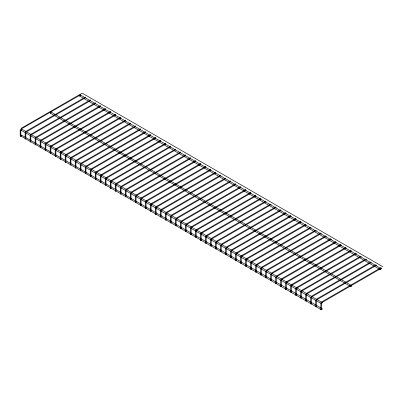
<?xml version="1.0" encoding="UTF-8"?>
<svg xmlns="http://www.w3.org/2000/svg" width="403" height="403" viewBox="0 0 403 403"><rect width="100%" height="100%" fill="white"/><g stroke="black" fill="none" stroke-linecap="round" stroke-linejoin="round"><path stroke-width="0.6" d="M21.52 129.721L21.656 129.257L21.188 128.985L20.855 130.104L320.899 303.333M20.719 135.947L21.52 135.101L322.108 308.643L322.108 309.408L321.443 309.796L20.719 135.947L20.246 136.219L20.15 129.847M320.969 302.608L320.738 309.625L321.07 309.816L321.403 309.625L321.403 303.464M80.147 94.403L82.262 93.184L382.85 266.726M85.229 97.143L85.562 97.717L85.229 97.143L25.948 131.368L25.157 132.738L25.157 138.975L25.822 138.975L25.822 132.814L26.351 131.902L85.562 97.717M90.166 100.186L90.403 100.055L90.569 100.609L31.358 134.798L30.835 135.705L30.835 141.866L30.17 141.866L30.17 135.63L30.96 134.259L90.237 100.035M95.249 102.926L95.582 103.506L95.249 102.926L35.968 137.151L35.177 138.521L35.177 144.758L35.842 144.758L35.842 138.597L36.371 137.69L95.582 103.506M100.256 105.823L100.589 106.397L100.256 105.823L40.98 140.043L40.189 141.413L40.189 147.654L40.854 147.654L40.854 141.488L41.378 140.582L100.589 106.397M105.269 108.714L105.601 109.289L105.269 108.714L45.987 142.934L45.196 144.304L45.196 150.546L45.861 150.546L45.861 144.385L46.39 143.473L105.601 109.289M110.276 111.606L110.608 112.18L110.276 111.606L51 145.831L50.209 147.201L50.209 153.437L50.874 153.437L50.874 147.276L51.398 146.365L110.608 112.18M115.218 114.648L115.454 114.512L115.621 115.072L56.41 149.256L55.881 150.168L55.881 156.329L55.216 156.329L55.216 150.092L56.007 148.722L115.288 114.497M120.296 117.389L120.628 117.963L120.296 117.389L61.019 151.614L60.228 152.984L60.228 159.22L60.893 159.22L60.893 153.059L61.417 152.153L120.628 117.963M125.308 120.28L125.64 120.86L125.308 120.28L66.027 154.505L65.236 155.875L65.236 162.112L65.901 162.112L65.901 155.951L66.43 155.044L125.64 120.86M130.315 123.177L130.648 123.751L130.315 123.177L71.039 157.397L70.248 158.767L70.248 165.008L70.913 165.008L70.913 158.842L71.437 157.936L130.648 123.751M135.327 126.068L135.66 126.643L135.327 126.068L76.046 160.288L75.255 161.658L75.255 167.9L75.92 167.9L75.92 161.739L76.449 160.827L135.66 126.643M140.264 129.111L140.501 128.975L140.667 129.534L81.456 163.719L80.932 164.631L80.932 170.791L80.268 170.791L80.268 164.555L81.058 163.185L140.335 128.96M145.347 131.852L145.679 132.426L145.347 131.852L86.066 166.076L85.275 167.446L85.275 173.683L85.94 173.683L85.94 167.522L86.469 166.61L145.679 132.426M150.354 134.743L150.687 135.317L150.354 134.743L91.078 168.968L90.287 170.338L90.287 176.574L90.952 176.574L90.952 170.414L91.476 169.507L150.687 135.317M155.367 137.635L155.699 138.214L155.367 137.635L96.085 171.859L95.294 173.23L95.294 179.466L95.959 179.466L95.959 173.305L96.488 172.398L155.699 138.214M160.374 140.531L160.706 141.105L160.374 140.531L101.098 174.751L100.307 176.121L100.307 182.363L100.972 182.363L100.972 176.197L101.496 175.29L160.706 141.105M165.316 143.574L165.552 143.438L165.719 143.997L106.508 178.181L105.979 179.093L105.979 185.254L105.314 185.254L105.314 179.013L106.105 177.642L165.386 143.423M170.323 146.465L170.56 146.329L170.726 146.888L111.515 181.073L110.991 181.985L110.991 188.146L110.326 188.146L110.326 181.909L111.117 180.539L170.393 146.314M175.406 149.206L175.738 149.78L175.406 149.206L116.124 183.43L115.334 184.801L115.334 191.037L115.999 191.037L115.999 184.876L116.527 183.964L175.738 149.78M180.413 152.097L180.746 152.672L180.413 152.097L121.137 186.322L120.346 187.692L120.346 193.929L121.011 193.929L121.011 187.768L121.535 186.861L180.746 152.672M185.425 154.989L185.758 155.568L185.425 154.989L126.144 189.214L125.353 190.584L125.353 196.82L126.018 196.82L126.018 190.659L126.547 189.753L185.758 155.568M190.433 157.885L190.765 158.46L190.433 157.885L131.156 192.105L130.365 193.475L130.365 199.717L131.03 199.717L131.03 193.551L131.554 192.644L190.765 158.46M195.374 160.928L195.611 160.792L195.777 161.351L136.567 195.536L136.038 196.447L136.038 202.608L135.373 202.608L135.373 196.367L136.164 194.997L195.445 160.777M200.452 163.668L200.785 164.243L200.452 163.668L141.176 197.893L140.385 199.263L140.385 205.5L141.05 205.5L141.05 199.339L141.574 198.427L200.785 164.243M205.465 166.56L205.797 167.134L205.465 166.56L146.183 200.785L145.392 202.155L145.392 208.391L146.057 208.391L146.057 202.23L146.586 201.319L205.797 167.134M210.472 169.451L210.804 170.031L210.472 169.451L151.196 203.676L150.405 205.046L150.405 211.283L151.07 211.283L151.07 205.122L151.593 204.215L210.804 170.031M215.484 172.343L215.817 172.922L215.484 172.343L156.203 206.568L155.412 207.938L155.412 214.174L156.077 214.174L156.077 208.013L156.606 207.107L215.817 172.922M220.491 175.24L161.215 209.459L160.424 210.829L160.424 217.071L161.089 217.071L161.089 210.905L161.613 209.998L220.824 175.814L220.658 175.255L220.491 175.622M225.504 178.131L225.836 178.705L225.504 178.131L166.222 212.356L165.431 213.721L165.431 219.962L166.096 219.962L166.096 213.802L166.625 212.89L225.836 178.705M230.44 181.174L230.677 181.038L230.843 181.597L171.633 215.781L171.109 216.693L171.109 222.854L170.444 222.854L170.444 216.618L171.235 215.247L230.511 181.023M235.523 183.914L235.856 184.488L235.523 183.914L176.242 218.139L175.451 219.509L175.451 225.745L176.116 225.745L176.116 219.585L176.645 218.673L235.856 184.488M240.531 186.806L240.863 187.385L240.531 186.806L181.254 221.03L180.463 222.401L180.463 228.637L181.128 228.637L181.128 222.476L181.652 221.569L240.863 187.385M245.543 189.697L245.875 190.276L245.543 189.697L186.262 223.922L185.471 225.292L185.471 231.534L186.136 231.534L186.136 225.368L186.665 224.461L245.875 190.276M250.55 192.594L250.883 193.168L250.55 192.594L191.274 226.813L190.483 228.184L190.483 234.425L191.148 234.425L191.148 228.259L191.672 227.352L250.883 193.168M255.492 195.636L255.729 195.5L255.895 196.06L196.684 230.244L196.155 231.156L196.155 237.317L195.49 237.317L195.49 231.075L196.281 229.71L255.562 195.485M260.57 198.377L260.902 198.951L260.57 198.377L201.293 232.602L200.503 233.972L200.503 240.208L201.168 240.208L201.168 234.047L201.691 233.136L260.902 198.951M265.582 201.268L265.915 201.843L265.582 201.268L206.301 235.493L205.51 236.863L205.51 243.1L206.175 243.1L206.175 236.939L206.704 236.027L265.915 201.843M270.589 204.16L270.922 204.739L270.589 204.16L211.313 238.385L210.522 239.755L210.522 245.991L211.187 245.991L211.187 239.83L211.711 238.924L270.922 204.739M275.602 207.056L275.934 207.631L275.602 207.056L216.32 241.276L215.529 242.646L215.529 248.888L216.194 248.888L216.194 242.722L216.723 241.815L275.934 207.631M280.538 210.099L280.775 209.963L280.941 210.522L221.731 244.707L221.207 245.613L221.207 251.779L220.542 251.779L220.542 245.538L221.333 244.168L280.609 209.948M285.621 212.839L285.954 213.414L285.621 212.839L226.34 247.064L225.549 248.429L225.549 254.671L226.214 254.671L226.214 248.51L226.743 247.598L285.954 213.414M290.628 215.731L290.961 216.305L290.628 215.731L231.352 249.956L230.561 251.326L230.561 257.562L231.226 257.562L231.226 251.401L231.75 250.49L290.961 216.305M295.641 218.622L295.973 219.197L295.641 218.622L236.359 252.847L235.569 254.217L235.569 260.454L236.234 260.454L236.234 254.293L236.763 253.381L295.973 219.197M300.648 221.514L300.981 222.093L300.648 221.514L241.372 255.739L240.581 257.109L240.581 263.345L241.246 263.345L241.246 257.185L241.77 256.278L300.981 222.093M305.59 224.562L305.827 224.426L305.993 224.985L246.782 259.169L246.253 260.076L246.253 266.242L245.588 266.242L245.588 260L246.379 258.63L305.66 224.411M310.597 227.453L310.834 227.317L311 227.876L251.789 262.061L251.265 262.968L251.265 269.133L250.601 269.133L250.601 262.892L251.391 261.522L310.668 227.302M315.68 230.194L316.012 230.768L315.68 230.194L256.399 264.418L255.608 265.784L255.608 272.025L256.273 272.025L256.273 265.864L256.802 264.952L316.012 230.768M320.687 233.085L321.02 233.659L320.687 233.085L261.411 267.31L260.62 268.68L260.62 274.917L261.285 274.917L261.285 268.756L261.809 267.844L321.02 233.659M325.7 235.977L326.032 236.551L325.7 235.977L266.418 270.201L265.627 271.572L265.627 277.808L266.292 277.808L266.292 271.647L266.821 270.74L326.032 236.551M330.707 238.868L331.039 239.447L330.707 238.868L271.431 273.093L270.64 274.463L270.64 280.7L271.305 280.7L271.305 274.539L271.829 273.632L331.039 239.447M335.649 241.916L335.885 241.78L336.052 242.339L276.841 276.523L276.312 277.43L276.312 283.596L275.647 283.596L275.647 277.355L276.438 275.984L335.719 241.765M340.726 244.656L341.059 245.231L340.726 244.656L281.45 278.876L280.659 280.246L280.659 286.488L281.324 286.488L281.324 280.322L281.848 279.415L341.059 245.231M345.668 247.699L345.905 247.563L346.071 248.122L286.86 282.307L286.332 283.218L286.332 289.379L285.667 289.379L285.667 283.138L286.457 281.773L345.739 247.548M350.746 250.439L351.078 251.014L350.746 250.439L291.47 284.664L290.679 286.034L290.679 292.271L291.344 292.271L291.344 286.11L291.868 285.198L351.078 251.014M355.758 253.331L356.091 253.905L355.758 253.331L296.477 287.556L295.686 288.926L295.686 295.162L296.351 295.162L296.351 289.001L296.88 288.095L356.091 253.905M360.766 256.222L301.489 290.447L300.698 291.817L300.698 298.054L301.363 298.054L301.363 291.893L301.887 290.986L361.098 256.802L360.932 256.243L360.766 256.61M365.778 259.119L366.11 259.693L365.778 259.119L306.497 293.339L305.706 294.709L305.706 300.95L306.371 300.95L306.371 294.784L306.9 293.878L366.11 259.693M370.715 262.162L371.118 262.202L371.118 262.585L311.907 296.769L311.383 297.676L311.383 303.842L310.718 303.842L310.718 297.6L311.509 296.23L370.785 262.01M375.798 264.902L376.13 265.476L375.798 264.902L316.516 299.127L315.725 300.492L315.725 306.733L316.39 306.733L316.39 300.573L316.919 299.661L376.13 265.476M380.805 267.794L381.137 268.368L380.805 267.794L321.529 302.018M30.17 141.866L30.835 141.866M35.177 144.758L35.842 144.758M40.189 147.654L40.854 147.654M50.209 153.437L50.874 153.437M55.216 156.329L55.881 156.329M60.228 159.22L60.893 159.22M65.236 162.112L65.901 162.112M75.255 167.9L75.92 167.9M85.275 173.683L85.94 173.683M90.287 176.574L90.952 176.574M95.294 179.466L95.959 179.466M100.307 182.363L100.639 182.171M110.326 188.146L110.991 188.146M115.334 191.037L115.999 191.037M120.346 193.929L121.011 193.929M135.373 202.608L135.705 202.417M140.385 205.5L141.05 205.5M145.392 208.391L146.057 208.391M155.412 214.174L156.077 214.174M165.431 219.962L166.096 219.962M170.444 222.854L171.109 222.854M175.451 225.745L176.116 225.745M180.463 228.637L181.128 228.637M190.483 234.425L191.148 234.425M200.503 240.208L201.168 240.208M205.51 243.1L206.175 243.1M215.529 248.888L216.194 248.888M225.549 254.671L226.214 254.671M230.561 257.562L231.226 257.562M235.569 260.454L236.234 260.454M250.601 269.133L251.265 269.133M255.608 272.025L256.273 272.025M260.62 274.917L261.285 274.917M270.64 280.7L271.305 280.7M285.667 289.379L286.332 289.379M295.686 295.162L296.351 295.162M305.706 300.95L306.371 300.95M310.718 303.842L311.383 303.842M315.725 306.733L316.39 306.733M320.738 309.625L321.403 309.625M321.443 302.88L321.775 302.532L322.244 302.799L321.443 303.645M321.443 309.025L322.108 308.643M20.941 128.476L80.217 94.252M21.394 128.864L80.55 94.826L80.383 94.267M321.926 302.552L381.137 268.368M80.383 94.967L79.718 95.35L79.718 96.121L380.306 269.662L380.971 269.28L380.971 268.514L80.383 94.967L80.519 95.274M79.718 96.121L80.051 96.085M50.949 111.963L50.289 112.346L50.289 113.112L350.877 286.654L351.537 286.271L351.537 285.505L50.949 111.963L51.09 112.266M50.289 113.112L50.617 113.077M20.855 130.104L21.188 130.073M20.855 136.249L21.188 136.219M380.971 268.514L380.306 268.897L380.306 269.662M351.537 285.505L350.877 285.888L350.877 286.654M165.719 143.997L165.386 143.806M280.941 210.522L280.609 210.331M305.993 224.985L305.66 224.793M25.49 138.783L25.822 138.975M130.698 199.525L131.03 199.717M210.855 245.8L211.187 245.991M245.921 266.045L246.253 266.242M280.992 286.296L281.324 286.488M21.52 128.955L322.108 302.497M321.307 309.489L321.443 309.796M21.52 135.101L21.656 135.403M20.815 129.922L20.815 136.083"/></g></svg>
